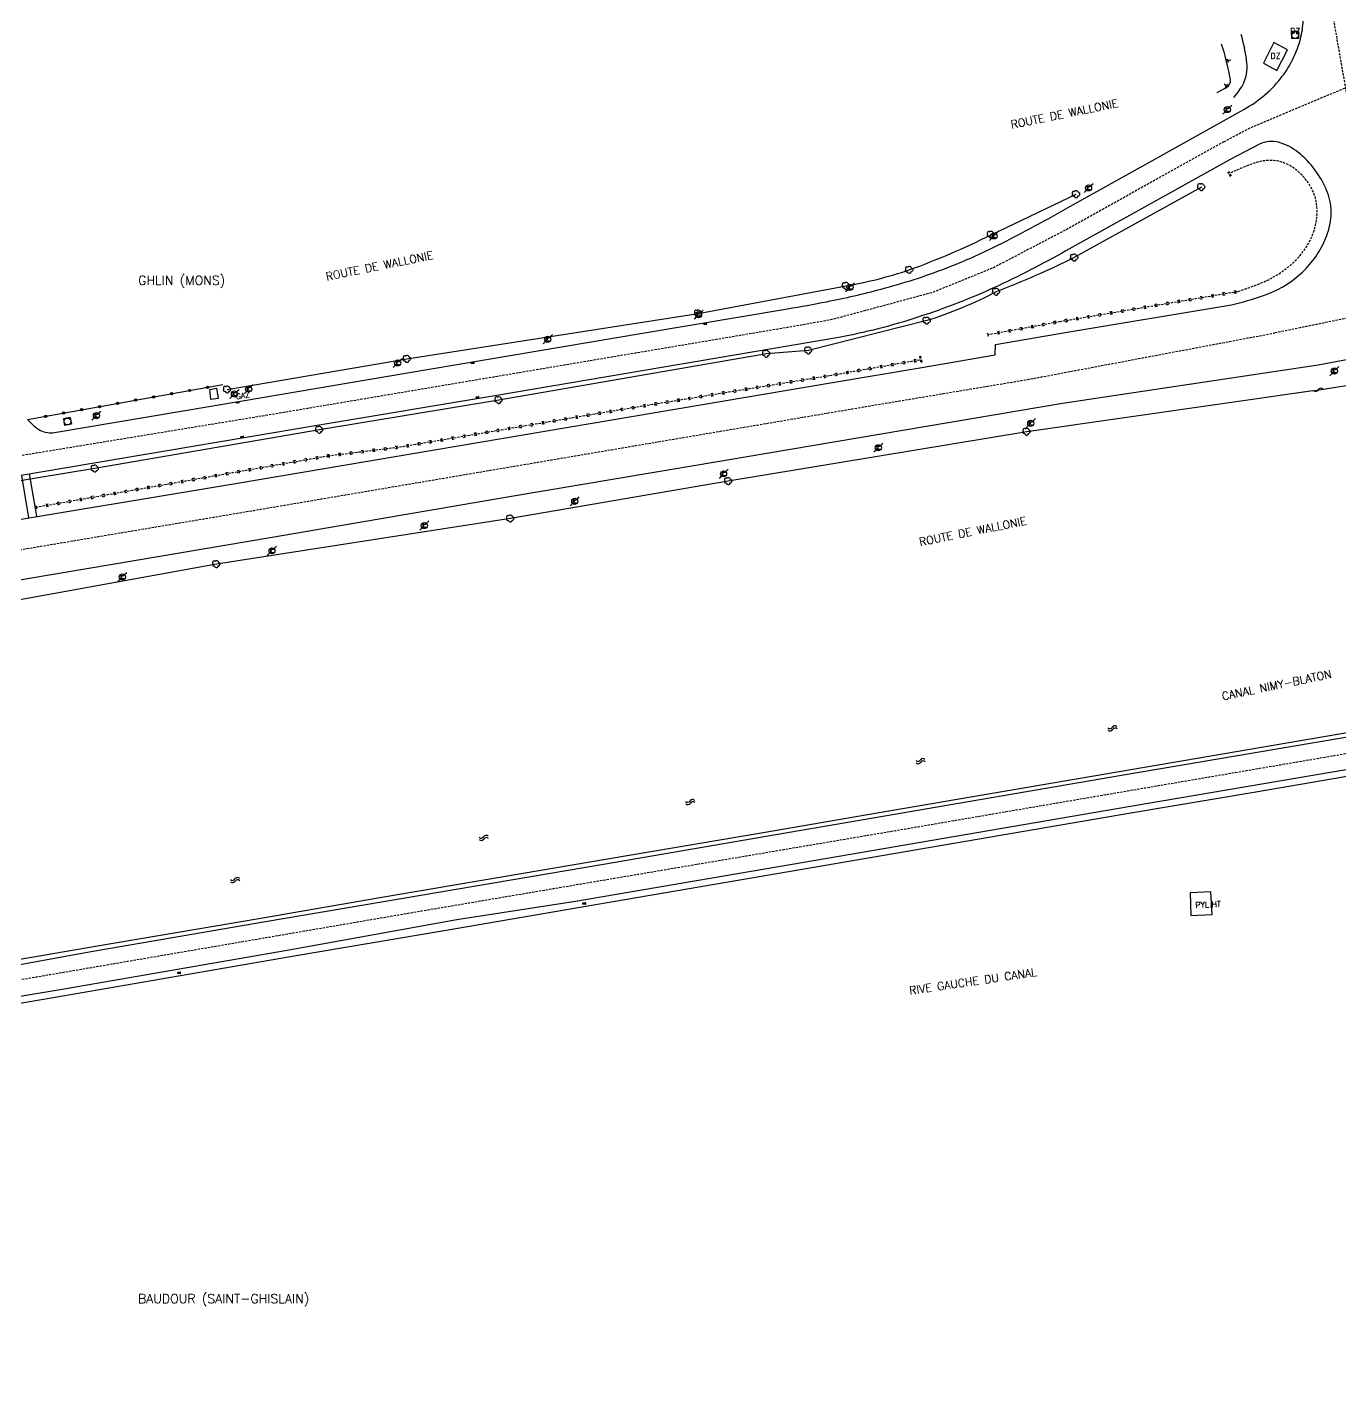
# Model space of a CAD drawing. Header units: millimetres. Extents: x 114000 to 115000, y 129000 to 130000.
# Drawn here: x 114491.3 to 114778.4, y 129494.6 to 129791.7 of the extents above; entities that cross this region are included whole.
import ezdxf
from ezdxf.enums import TextEntityAlignment as Align

# ---------------------------------------------------------------- set-up
doc = ezdxf.new("R2010")
doc.units = ezdxf.units.MM
doc.linetypes.add('DASHED', pattern=[0.75, 0.5, -0.25])
doc.layers.get('0').update_dxf_attribs({"linetype": 'CONTINUOUS'})
for name, color, linetype in [('W0001', 6, 'DASHED'), ('W0008', 7, 'CONTINUOUS'), ('W0112', 1, 'DASHED'), ('W0211', 2, 'CONTINUOUS'), ('W0220', 5, 'DASHED'), ('W0300', 7, 'CONTINUOUS'), ('W0302', 3, 'CONTINUOUS'), ('W0310', 3, 'CONTINUOUS'), ('W0322', 7, 'CONTINUOUS'), ('W0400', 7, 'CONTINUOUS'), ('W0420', 7, 'CONTINUOUS'), ('W0471', 7, 'CONTINUOUS'), ('W0473', 7, 'CONTINUOUS'), ('W0500', 5, 'DASHED'), ('W0511', 5, 'CONTINUOUS'), ('W0980', 7, 'CONTINUOUS'), ('W0984', 7, 'CONTINUOUS'), ('W0989', 7, 'CONTINUOUS')]:
    doc.layers.add(name, color=color, linetype=linetype)
doc.styles.get("Standard").update_dxf_attribs({"font": 'romans.shx', "width": 0.85})

# ---------------------------------------------------------------- blocks, each defined once
blk = doc.blocks.new('t211o')
at = {"color": 0, "linetype": 'Continuous'}
for p, q in [((-0.29, 0.5), (-0.29, 0)), ((0, 1), (0, 0)), ((0.29, 0.5), (0.29, 0))]:
    blk.add_line(p, q, dxfattribs=at)
blk = doc.blocks.new('t310o')
at = {"color": 0, "linetype": 'Continuous'}
for centre, start, end in [((-0.5, 0.38), 216.8699, 323.1304), ((0.5, -0.37), 36.8699, 143.1303)]:
    blk.add_arc(centre, 0.625, start, end, dxfattribs=at)
blk = doc.blocks.new('T471')
for p, q in [((-0.333334, 0.333334), (-0.333334, -0.333334)), ((-0.333334, 0.333334), (0.333334, 0.333334)), ((-0.333334, 0), (0, 0)), ((0.500001, 0.500001), (1.000002, 1.000002)), ((-0.500001, -0.500001), (-1.000002, -1.000002)), ((-0.333334, -0.333334), (0.333334, -0.333334))]:
    blk.add_line(p, q)
blk.add_ellipse((0, 0), major_axis=(0.471405, 0.471405), ratio=1, start_param=5.4977871438, end_param=11.780972451)
blk = doc.blocks.new('T420')
for p, q in [((0.75, 0.75), (-0.75, 0.75)), ((-0.75, 0.75), (-0.75, -0.75)), ((0.75, 0.75), (0.75, -0.75)), ((0.75, -0.75), (-0.75, -0.75))]:
    blk.add_line(p, q)
blk.add_ellipse((0, 0), major_axis=(-0.53, 0.53), ratio=1, start_param=3.926991, end_param=10.210176)
blk = doc.blocks.new('T300')
for p, q in [((-0.8, 0.51), (-0.86, 0.34)), ((-0.86, 0.34), (-0.86, 0.17)), ((-0.86, 0.17), (-0.74, 0.06)), ((-0.69, 0.63), (-0.8, 0.51)), ((-0.8, -0.06), (-0.74, 0.06)), ((-0.74, 0.06), (-0.69, 0.11)), ((-0.57, 0.69), (-0.69, 0.63)), ((-0.46, 0.69), (-0.57, 0.69)), ((-0.29, 0.63), (-0.46, 0.69)), ((-0.29, 0.63), (-0.17, 0.74)), ((-0.23, 0.57), (-0.29, 0.63)), ((-0.17, 0.74), (-0.06, 0.8)), ((-0.06, 0.8), (0.06, 0.8)), ((0.06, 0.8), (0.23, 0.74)), ((0.23, 0.74), (0.34, 0.63)), ((0.34, 0.63), (0.4, 0.51)), ((0.46, 0.46), (0.34, 0.46)), ((0.4, 0.51), (0.4, 0.46)), ((0.57, 0.4), (0.46, 0.46)), ((0.57, 0.4), (0.69, 0.29)), ((0.69, 0.29), (0.74, 0.17)), ((0.74, 0.06), (0.69, -0.17)), ((0.74, 0.17), (0.74, 0.06)), ((-0.8, -0.17), (-0.8, -0.06)), ((-0.8, -0.23), (-0.8, -0.17)), ((-0.74, -0.34), (-0.8, -0.23)), ((-0.69, -0.4), (-0.74, -0.34)), ((-0.51, -0.46), (-0.69, -0.4)), ((-0.4, -0.46), (-0.51, -0.46)), ((-0.4, -0.46), (-0.34, -0.46)), ((-0.34, -0.46), (-0.34, -0.4)), ((-0.34, -0.51), (-0.34, -0.46)), ((-0.29, -0.63), (-0.34, -0.51)), ((-0.17, -0.74), (-0.29, -0.63)), ((-0.06, -0.8), (-0.17, -0.74)), ((0.06, -0.8), (-0.06, -0.8)), ((0.17, -0.74), (0.06, -0.8)), ((0.23, -0.69), (0.17, -0.74)), ((0.29, -0.46), (0.23, -0.46)), ((0.29, -0.63), (0.23, -0.69)), ((0.46, -0.4), (0.29, -0.46)), ((0.34, -0.51), (0.29, -0.63)), ((0.34, -0.51), (0.34, -0.46)), ((0.57, -0.34), (0.46, -0.4)), ((0.63, -0.29), (0.57, -0.34)), ((0.69, -0.17), (0.63, -0.29))]:
    blk.add_line(p, q)
blk = doc.blocks.new('T400')
for p, q in [((-0.15, 0.3), (0.15, 0.3)), ((-0.15, -0.25), (-0.15, 0.3)), ((-0.15, 0.15), (0.15, 0.15)), ((-0.15, 0), (0.15, 0)), ((0.15, 0.3), (0.15, -0.25)), ((-0.15, -0.15), (0.15, -0.15)), ((-0.15, -0.25), (-0.15, -0.3)), ((-0.15, -0.3), (0.15, -0.3)), ((0.15, -0.3), (0.15, -0.25))]:
    blk.add_line(p, q)
blk = doc.blocks.new('t322o')
at = {"color": 0, "linetype": 'Continuous'}
for radius in [0.25, 0.15]:
    blk.add_circle((0, 0), radius, dxfattribs=at)
blk = doc.blocks.new('t500o')
at = {"color": 0, "linetype": 'Continuous'}
for centre, start, end in [((-0.5, 0.625), 216.8699, 323.1301), ((0.5, -0.125), 36.8699, 143.1301), ((0.5, -0.625), 36.8699, 143.1301), ((-0.5, 0.125), 216.8699, 323.1301)]:
    blk.add_arc(centre, 0.625, start, end, dxfattribs=at)

msp = doc.modelspace()

# ---------------------------------------------------------------- linework, layer by layer
at = {"layer": 'W0001', "flags": 128}
for points in [[(114743.52, 130000), (114762.89, 129887.42), (114772.88, 129818.62), (114775.18, 129803.8), (114779.62, 129778.46), (114782.46, 129762.21), (114788.16, 129729.73), (114788.16, 129729.73)], [(114753.03, 129766.65), (114758.81, 129769.74), (114779.62, 129778.46), (114798.73, 129786.47), (114806.14, 129787.74), (114806.14, 129787.74)], [(114753.03, 129766.65), (114718.65, 129747.49), (114702.64, 129739.12), (114689.36, 129733.72), (114667.29, 129727.76), (114658.04, 129726.12), (114546.76, 129707.35), (114470.56, 129694.84), (114429.23, 129687.51), (114384.23, 129679.97), (114334.81, 129671.84), (114272.19, 129661.05), (114199.11, 129648.72), (114188.92, 129647.1), (114177.71, 129645.14), (114032.58, 129621.48), (114025.43, 129620.18), (114006.68, 129616.93), (114000, 129615.75)], [(114822.51, 129737.78), (114809.65, 129734.1), (114788.16, 129729.73), (114764.09, 129724.84), (114764.09, 129724.84)], [(114000, 129595.11), (114018.39, 129597.79), (114093.42, 129610.53), (114175.99, 129624.52), (114229.6, 129633.54), (114333.31, 129650.99), (114424.15, 129666.41), (114540.83, 129686.05), (114677.5, 129709.23), (114710.38, 129714.72), (114764.09, 129724.84)], [(114000, 129499.57), (114578.12, 129598.56), (114681.2, 129616.03), (114710.47, 129621.04), (114765.41, 129630.43), (114793.47, 129635.21), (114837.84, 129641.99), (114874.99, 129650.7), (114958.34, 129673.69)]]:
    msp.add_lwpolyline(points, dxfattribs=at)
at = {"layer": 'W0008'}
for p, q in [((114491.64, 129684.4), (114490.08, 129693.66)), ((114491.7, 129694.01), (114493.33, 129684.76))]:
    msp.add_line(p, q, dxfattribs=at)
at = {"layer": 'W0008', "flags": 128}
for points in [[(114751.67, 129770.54), (114756.78, 129773.35, 0.0454), (114761.47, 129776.49, 0.0556), (114765.48, 129780.55, 0.0432), (114767.81, 129784.12, 0.0463), (114769.48, 129788.07, 0.0539), (114770.33, 129792.19, 0.0654), (114770.18, 129796.31), (114765.1, 129825.8), (114765.59, 129825.96), (114760.43, 129876.41), (114758.72, 129886.94), (114747.37, 129953.68), (114743.1, 129978.43), (114739.43, 130000)], [(114491.36, 129705.94, 0.0959), (114494.2, 129703.52, 0.151), (114497.23, 129703.08), (114538.36, 129710.04), (114574, 129716.03), (114625.88, 129724.77), (114657.6, 129730.13, 0.0073), (114666.19, 129731.69, 0.0162), (114678.08, 129734.45, 0.0272), (114692.41, 129739.07, 0.0203), (114702.44, 129743.46, 0.0143), (114718.82, 129752.18), (114736.77, 129762.19), (114751.67, 129770.54)], [(114754.74, 129730.98, 0.0237), (114761.67, 129733.01, 0.0716), (114768.06, 129736.32, 0.0518), (114771.42, 129739.38, 0.0516), (114774.12, 129743.1, 0.0596), (114775.91, 129747.23, 0.0759), (114776.5, 129751.48, 0.0935), (114775.52, 129756.09, 0.0638), (114772.95, 129760.54, 0.0652), (114769.25, 129764.36, 0.1045), (114765.02, 129766.55, 0.1863), (114760.85, 129766.13), (114754.4, 129762.76), (114754.4, 129762.76)], [(114754.4, 129762.76), (114740.89, 129755.25), (114718.49, 129742.79, -0.02), (114702.85, 129734.78, -0.0282), (114686.31, 129728.36, -0.036), (114668.38, 129723.82), (114658.48, 129722.11), (114593.55, 129711.1), (114555.16, 129704.66), (114489.48, 129693.57), (114440.34, 129685.3), (114429.96, 129683.57), (114389.76, 129676.75), (114329.11, 129666.62), (114274.78, 129657.37), (114218.3, 129647.93), (114173.34, 129640.27), (114096.23, 129627.31), (114030.08, 129616.32), (114000, 129611.27, -0.0063)]]:
    msp.add_lwpolyline(points, format="xyb", dxfattribs=at)
for points in [[(114761.68, 129783.82), (114764.59, 129782.27), (114766.95, 129786.74), (114763.98, 129788.37), (114761.68, 129783.82), (114761.68, 129783.82)], [(114000, 129603.05), (114007.69, 129604.22), (114013.88, 129603.51), (114059.18, 129611.28), (114097.07, 129617.7), (114137.39, 129624.41), (114179.2, 129631.64), (114192.42, 129633.89), (114240.84, 129642.06), (114276.69, 129648.07), (114305.09, 129652.89), (114345.24, 129659.6), (114377.85, 129665.17), (114437.21, 129675.22), (114481.58, 129682.77), (114537.26, 129692.01), (114556.22, 129695.21), (114667.44, 129713.99), (114686.95, 129717.26), (114703.01, 129720.05), (114703.11, 129722.31), (114718.75, 129725.04), (114754.74, 129730.98)], [(114773.7, 129717.8), (114717.75, 129709.39), (114643.16, 129696.8), (114596.77, 129688.98), (114544.39, 129680.08), (114504.73, 129673.36), (114411.09, 129657.6), (114321.37, 129642.37), (114275.65, 129634.65), (114218.35, 129625.02), (114172.77, 129617.41), (114119.73, 129608.39), (114089.78, 129603.35), (114054, 129597.27), (114022.89, 129592.08), (114000, 129588.25)], [(114856.89, 129664.24), (114848.16, 129653.26), (114846.8, 129648.31), (114843.02, 129647.21), (114808.08, 129641.24), (114780.92, 129636.62), (114730.63, 129628.05), (114676.32, 129618.75), (114652.51, 129614.66), (114617.31, 129608.62), (114569.23, 129600.41), (114542.92, 129595.96), (114504.83, 129589.42), (114449.34, 129579.32), (114404.39, 129572.13), (114355.21, 129563.88), (114326.89, 129559.06)], [(114842.87, 129640.05), (114804.93, 129633.61), (114779.82, 129629.34), (114732.15, 129621.19), (114658.57, 129608.61), (114611.22, 129600.49), (114585.28, 129596.48), (114548.1, 129589.76), (114498.91, 129581.28), (114454.66, 129573.88), (114410.86, 129566.27), (114356.81, 129557.03), (114331.64, 129552.8), (114302.02, 129547.73), (114265.27, 129541.38), (114216.93, 129533.16), (114185.21, 129527.72), (114155.78, 129522.57), (114122.79, 129517.03), (114074.2, 129508.78), (114021.29, 129499.77), (114000, 129496.08)], [(114843.12, 129638.56), (114812.87, 129633.49), (114786.34, 129628.94), (114760.04, 129624.42), (114732.7, 129619.81), (114657.83, 129606.98), (114613.88, 129599.47), (114582.51, 129594.12), (114550.1, 129588.6), (114496.95, 129579.48), (114456.77, 129572.62), (114410.07, 129564.69), (114357.08, 129555.58), (114333.08, 129551.49), (114303.16, 129546.42), (114264.86, 129539.85), (114216.24, 129531.54), (114186.28, 129526.38), (114155.78, 129521.17), (114121.43, 129515.3), (114074.5, 129507.36), (114020.39, 129498.09), (114000, 129494.59)]]:
    msp.add_lwpolyline(points, dxfattribs=at)
msp.add_lwpolyline([(114533.02, 129710.51), (114531.46, 129710.3), (114531.19, 129712.49), (114532.68, 129712.74)], close=True, dxfattribs=at)
at = {"layer": 'W0112'}
for p, q in [((114754.48, 129759.03), (114753.92, 129760.05)), ((114754.7, 129759.15), (114754.14, 129760.17)), ((114686.42, 129719.73), (114686.66, 129719.79)), ((114686.42, 129719.73), (114686.73, 129718.39)), ((114686.66, 129719.79), (114686.97, 129718.44)), ((114686.97, 129718.44), (114686.73, 129718.39))]:
    msp.add_line(p, q, dxfattribs=at)
at = {"layer": 'W0211', "flags": 128}
for points in [[(114752.44, 129788.11, -0.0378), (114754.26, 129780.88, -0.2979), (114753.89, 129778.69), (114751.51, 129777.38), (114751.51, 129777.38)], [(114755.21, 129776.32, 0.0614), (114757.41, 129779.57, 0.1351), (114758.01, 129784.6, 0.0362), (114756.82, 129790.13), (114756.82, 129790.13)]]:
    msp.add_lwpolyline(points, format="xyb", dxfattribs=at)
at = {"layer": 'W0220'}
for p, q in [((114717.07, 129727.35), (114756.14, 129733.95)), ((114740.42, 129731.55), (114740.67, 129731.59)), ((114740.67, 129731.59), (114740.91, 129731.63)), ((114742.89, 129731.96), (114743.13, 129732)), ((114743.13, 129732), (114743.38, 129732.05)), ((114743.22, 129731.51), (114743.46, 129731.55)), ((114745.35, 129732.38), (114745.6, 129732.42)), ((114745.43, 129731.89), (114745.68, 129731.93)), ((114745.6, 129732.42), (114745.84, 129732.46)), ((114745.68, 129731.93), (114745.93, 129731.97)), ((114747.82, 129732.8), (114748.06, 129732.84)), ((114747.9, 129732.3), (114748.15, 129732.34)), ((114748.06, 129732.84), (114748.31, 129732.88)), ((114748.15, 129732.34), (114748.39, 129732.39)), ((114750.28, 129733.21), (114750.53, 129733.25)), ((114750.36, 129732.72), (114750.61, 129732.76)), ((114750.53, 129733.25), (114750.77, 129733.29)), ((114750.61, 129732.76), (114750.86, 129732.8)), ((114752.75, 129733.63), (114752.99, 129733.67)), ((114752.83, 129733.13), (114753.08, 129733.18)), ((114752.99, 129733.67), (114753.24, 129733.71)), ((114753.08, 129733.18), (114753.32, 129733.22)), ((114755.21, 129734.04), (114755.46, 129734.09)), ((114755.29, 129733.55), (114755.54, 129733.59)), ((114755.46, 129734.09), (114755.7, 129734.13)), ((114755.54, 129733.59), (114755.79, 129733.63)), ((114723.16, 129728.63), (114723.41, 129728.67)), ((114723.41, 129728.67), (114723.66, 129728.71)), ((114725.63, 129729.05), (114725.88, 129729.09)), ((114725.71, 129728.55), (114725.96, 129728.6)), ((114725.88, 129729.09), (114726.12, 129729.13)), ((114725.96, 129728.6), (114726.21, 129728.64)), ((114728.09, 129729.46), (114728.34, 129729.51)), ((114728.18, 129728.97), (114728.42, 129729.01)), ((114728.34, 129729.51), (114728.59, 129729.55)), ((114728.42, 129729.01), (114728.67, 129729.05)), ((114730.56, 129729.88), (114730.81, 129729.92)), ((114730.64, 129729.39), (114730.89, 129729.43)), ((114730.81, 129729.92), (114731.05, 129729.96)), ((114730.89, 129729.43), (114731.14, 129729.47)), ((114733.03, 129730.3), (114733.27, 129730.34)), ((114733.11, 129729.8), (114733.35, 129729.85)), ((114733.27, 129730.34), (114733.52, 129730.38)), ((114733.35, 129729.85), (114733.6, 129729.89)), ((114735.49, 129730.71), (114735.74, 129730.76)), ((114735.57, 129730.22), (114735.82, 129730.26)), ((114735.74, 129730.76), (114735.98, 129730.8)), ((114735.82, 129730.26), (114736.07, 129730.3)), ((114737.96, 129731.13), (114738.2, 129731.17)), ((114738.04, 129730.64), (114738.29, 129730.68)), ((114738.2, 129731.17), (114738.45, 129731.21)), ((114738.29, 129730.68), (114738.53, 129730.72)), ((114740.5, 129731.05), (114740.75, 129731.09)), ((114740.75, 129731.09), (114741, 129731.14)), ((114742.97, 129731.47), (114743.22, 129731.51)), ((114701.3, 129724.48), (114717.07, 129727.35)), ((114705.93, 129725.57), (114706.18, 129725.62)), ((114706.18, 129725.62), (114706.42, 129725.66)), ((114708.39, 129726.02), (114708.64, 129726.07)), ((114708.64, 129726.07), (114708.88, 129726.11)), ((114708.73, 129725.58), (114708.97, 129725.62)), ((114710.85, 129726.47), (114711.1, 129726.51)), ((114710.94, 129725.98), (114711.19, 129726.02)), ((114711.1, 129726.51), (114711.34, 129726.56)), ((114711.19, 129726.02), (114711.43, 129726.07)), ((114713.31, 129726.92), (114713.56, 129726.96)), ((114713.4, 129726.43), (114713.65, 129726.47)), ((114713.56, 129726.96), (114713.8, 129727.01)), ((114713.65, 129726.47), (114713.89, 129726.52)), ((114715.77, 129727.37), (114716.02, 129727.41)), ((114715.86, 129726.87), (114716.1, 129726.92)), ((114716.02, 129727.41), (114716.26, 129727.46)), ((114716.1, 129726.92), (114716.35, 129726.96)), ((114718.23, 129727.8), (114718.48, 129727.84)), ((114718.32, 129727.31), (114718.56, 129727.35)), ((114718.48, 129727.84), (114718.73, 129727.88)), ((114718.56, 129727.35), (114718.81, 129727.39)), ((114720.7, 129728.22), (114720.95, 129728.26)), ((114720.78, 129727.72), (114721.03, 129727.76)), ((114720.95, 129728.26), (114721.19, 129728.3)), ((114721.03, 129727.76), (114721.28, 129727.81)), ((114723.25, 129728.14), (114723.49, 129728.18)), ((114723.49, 129728.18), (114723.74, 129728.22)), ((114701.26, 129724.72), (114701.5, 129724.77)), ((114701.35, 129724.23), (114701.59, 129724.28)), ((114703.47, 129725.13), (114703.72, 129725.17)), ((114703.56, 129724.63), (114703.81, 129724.68)), ((114703.72, 129725.17), (114703.96, 129725.22)), ((114703.81, 129724.68), (114704.05, 129724.72)), ((114706.02, 129725.08), (114706.27, 129725.13)), ((114706.27, 129725.13), (114706.51, 129725.17)), ((114708.48, 129725.53), (114708.73, 129725.58)), ((114666.75, 129715.54), (114686.46, 129718.99)), ((114672.89, 129716.87), (114673.13, 129716.91)), ((114673.13, 129716.91), (114673.38, 129716.96)), ((114675.35, 129717.3), (114675.6, 129717.34)), ((114675.44, 129716.81), (114675.68, 129716.85)), ((114675.6, 129717.34), (114675.84, 129717.39)), ((114675.68, 129716.85), (114675.93, 129716.89)), ((114677.81, 129717.73), (114678.06, 129717.77)), ((114677.9, 129717.24), (114678.14, 129717.28)), ((114678.06, 129717.77), (114678.3, 129717.82)), ((114678.14, 129717.28), (114678.39, 129717.32)), ((114680.27, 129718.16), (114680.52, 129718.2)), ((114680.36, 129717.67), (114680.61, 129717.71)), ((114680.52, 129718.2), (114680.77, 129718.25)), ((114680.61, 129717.71), (114680.85, 129717.75)), ((114682.74, 129718.59), (114682.98, 129718.63)), ((114682.82, 129718.1), (114683.07, 129718.14)), ((114682.98, 129718.63), (114683.23, 129718.68)), ((114683.07, 129718.14), (114683.32, 129718.18)), ((114685.2, 129719.02), (114685.45, 129719.06)), ((114685.29, 129718.53), (114685.53, 129718.57)), ((114685.45, 129719.06), (114685.69, 129719.11)), ((114685.53, 129718.57), (114685.78, 129718.61)), ((114620.94, 129708.09), (114666.75, 129715.54)), ((114655.63, 129713.99), (114655.88, 129714.03)), ((114655.88, 129714.03), (114656.12, 129714.07)), ((114658.1, 129714.39), (114658.34, 129714.43)), ((114658.18, 129713.9), (114658.42, 129713.94)), ((114658.34, 129714.43), (114658.59, 129714.47)), ((114658.42, 129713.94), (114658.67, 129713.98)), ((114660.56, 129714.79), (114660.81, 129714.83)), ((114660.64, 129714.3), (114660.89, 129714.34)), ((114660.81, 129714.83), (114661.06, 129714.87)), ((114660.89, 129714.34), (114661.14, 129714.38)), ((114663.03, 129715.19), (114663.28, 129715.23)), ((114663.11, 129714.7), (114663.36, 129714.74)), ((114663.28, 129715.23), (114663.53, 129715.27)), ((114663.36, 129714.74), (114663.61, 129714.78)), ((114665.5, 129715.59), (114665.75, 129715.63)), ((114665.58, 129715.1), (114665.83, 129715.14)), ((114665.75, 129715.63), (114665.99, 129715.67)), ((114665.83, 129715.14), (114666.07, 129715.18)), ((114667.96, 129716.01), (114668.21, 129716.05)), ((114668.05, 129715.52), (114668.29, 129715.56)), ((114668.21, 129716.05), (114668.45, 129716.1)), ((114668.29, 129715.56), (114668.54, 129715.6)), ((114670.42, 129716.44), (114670.67, 129716.48)), ((114670.51, 129715.95), (114670.76, 129715.99)), ((114670.67, 129716.48), (114670.92, 129716.53)), ((114670.76, 129715.99), (114671, 129716.03)), ((114672.97, 129716.38), (114673.22, 129716.42)), ((114673.22, 129716.42), (114673.47, 129716.46)), ((114635.89, 129710.77), (114636.14, 129710.81)), ((114636.14, 129710.81), (114636.38, 129710.85)), ((114638.36, 129711.17), (114638.6, 129711.21)), ((114638.6, 129711.21), (114638.85, 129711.25)), ((114638.68, 129710.72), (114638.93, 129710.76)), ((114640.82, 129711.58), (114641.07, 129711.62)), ((114640.9, 129711.08), (114641.15, 129711.12)), ((114641.07, 129711.62), (114641.32, 129711.66)), ((114641.15, 129711.12), (114641.4, 129711.16)), ((114643.29, 129711.98), (114643.54, 129712.02)), ((114643.37, 129711.48), (114643.62, 129711.52)), ((114643.54, 129712.02), (114643.79, 129712.06)), ((114643.62, 129711.52), (114643.87, 129711.56)), ((114645.76, 129712.38), (114646.01, 129712.42)), ((114645.84, 129711.89), (114646.09, 129711.93)), ((114646.01, 129712.42), (114646.25, 129712.46)), ((114646.09, 129711.93), (114646.33, 129711.97)), ((114648.23, 129712.78), (114648.47, 129712.82)), ((114648.31, 129712.29), (114648.55, 129712.33)), ((114648.47, 129712.82), (114648.72, 129712.86)), ((114648.55, 129712.33), (114648.8, 129712.37)), ((114650.69, 129713.18), (114650.94, 129713.22)), ((114650.77, 129712.69), (114651.02, 129712.73)), ((114650.94, 129713.22), (114651.19, 129713.26)), ((114651.02, 129712.73), (114651.27, 129712.77)), ((114653.16, 129713.58), (114653.41, 129713.63)), ((114653.24, 129713.09), (114653.49, 129713.13)), ((114653.41, 129713.63), (114653.66, 129713.67)), ((114653.49, 129713.13), (114653.74, 129713.17)), ((114655.71, 129713.49), (114655.96, 129713.53)), ((114655.96, 129713.53), (114656.2, 129713.57)), ((114572.79, 129699.93), (114620.94, 129708.09)), ((114618.62, 129707.94), (114618.86, 129707.99)), ((114618.86, 129707.99), (114619.11, 129708.03)), ((114621.08, 129708.36), (114621.33, 129708.4)), ((114621.16, 129707.87), (114621.41, 129707.91)), ((114621.33, 129708.4), (114621.58, 129708.44)), ((114621.41, 129707.91), (114621.66, 129707.95)), ((114623.55, 129708.76), (114623.8, 129708.8)), ((114623.63, 129708.27), (114623.88, 129708.31)), ((114623.8, 129708.8), (114624.05, 129708.84)), ((114623.88, 129708.31), (114624.13, 129708.35)), ((114626.02, 129709.16), (114626.27, 129709.21)), ((114626.1, 129708.67), (114626.35, 129708.71)), ((114626.27, 129709.21), (114626.51, 129709.25)), ((114626.35, 129708.71), (114626.59, 129708.75)), ((114628.49, 129709.57), (114628.73, 129709.61)), ((114628.57, 129709.07), (114628.81, 129709.11)), ((114628.73, 129709.61), (114628.98, 129709.65)), ((114628.81, 129709.11), (114629.06, 129709.15)), ((114630.95, 129709.97), (114631.2, 129710.01)), ((114631.03, 129709.48), (114631.28, 129709.52)), ((114631.2, 129710.01), (114631.45, 129710.05)), ((114631.28, 129709.52), (114631.53, 129709.56)), ((114633.42, 129710.37), (114633.67, 129710.41)), ((114633.5, 129709.88), (114633.75, 129709.92)), ((114633.67, 129710.41), (114633.92, 129710.45)), ((114633.75, 129709.92), (114634, 129709.96)), ((114635.97, 129710.28), (114636.22, 129710.32)), ((114636.22, 129710.32), (114636.46, 129710.36)), ((114638.44, 129710.68), (114638.68, 129710.72)), ((114601.36, 129705.02), (114601.61, 129705.06)), ((114601.61, 129705.06), (114601.86, 129705.11)), ((114603.83, 129705.44), (114604.07, 129705.48)), ((114603.91, 129704.95), (114604.16, 129704.99)), ((114604.07, 129705.48), (114604.32, 129705.52)), ((114604.16, 129704.99), (114604.4, 129705.03)), ((114606.29, 129705.86), (114606.54, 129705.9)), ((114606.38, 129705.36), (114606.62, 129705.41)), ((114606.54, 129705.9), (114606.79, 129705.94)), ((114606.62, 129705.41), (114606.87, 129705.45)), ((114608.76, 129706.27), (114609, 129706.32)), ((114608.84, 129705.78), (114609.09, 129705.82)), ((114609, 129706.32), (114609.25, 129706.36)), ((114609.09, 129705.82), (114609.33, 129705.87)), ((114611.22, 129706.69), (114611.47, 129706.73)), ((114611.31, 129706.2), (114611.55, 129706.24)), ((114611.47, 129706.73), (114611.72, 129706.78)), ((114611.55, 129706.24), (114611.8, 129706.28)), ((114613.69, 129707.11), (114613.93, 129707.15)), ((114613.77, 129706.62), (114614.02, 129706.66)), ((114613.93, 129707.15), (114614.18, 129707.19)), ((114614.02, 129706.66), (114614.26, 129706.7)), ((114616.15, 129707.53), (114616.4, 129707.57)), ((114616.24, 129707.03), (114616.48, 129707.08)), ((114616.4, 129707.57), (114616.65, 129707.61)), ((114616.48, 129707.08), (114616.73, 129707.12)), ((114618.7, 129707.45), (114618.95, 129707.49)), ((114618.95, 129707.49), (114619.19, 129707.54)), ((114584.11, 129702.1), (114584.36, 129702.14)), ((114584.36, 129702.14), (114584.6, 129702.18)), ((114586.57, 129702.52), (114586.82, 129702.56)), ((114586.66, 129702.02), (114586.9, 129702.07)), ((114586.82, 129702.56), (114587.07, 129702.6)), ((114586.9, 129702.07), (114587.15, 129702.11)), ((114589.04, 129702.93), (114589.29, 129702.98)), ((114589.12, 129702.44), (114589.37, 129702.48)), ((114589.29, 129702.98), (114589.53, 129703.02)), ((114589.37, 129702.48), (114589.62, 129702.53)), ((114591.5, 129703.35), (114591.75, 129703.39)), ((114591.59, 129702.86), (114591.83, 129702.9)), ((114591.75, 129703.39), (114592, 129703.44)), ((114591.83, 129702.9), (114592.08, 129702.94)), ((114593.97, 129703.77), (114594.21, 129703.81)), ((114594.05, 129703.28), (114594.3, 129703.32)), ((114594.21, 129703.81), (114594.46, 129703.85)), ((114594.3, 129703.32), (114594.54, 129703.36)), ((114596.43, 129704.19), (114596.68, 129704.23)), ((114596.52, 129703.69), (114596.76, 129703.74)), ((114596.68, 129704.23), (114596.93, 129704.27)), ((114596.76, 129703.74), (114597.01, 129703.78)), ((114598.9, 129704.6), (114599.14, 129704.65)), ((114598.98, 129704.11), (114599.23, 129704.15)), ((114599.14, 129704.65), (114599.39, 129704.69)), ((114599.23, 129704.15), (114599.47, 129704.2)), ((114601.45, 129704.53), (114601.69, 129704.57)), ((114601.69, 129704.57), (114601.94, 129704.61)), ((114557.06, 129697.99), (114572.79, 129699.93)), ((114561.86, 129698.84), (114562.11, 129698.87)), ((114562.11, 129698.87), (114562.36, 129698.9)), ((114564.35, 129699.14), (114564.59, 129699.17)), ((114564.59, 129699.17), (114564.84, 129699.2)), ((114566.83, 129699.45), (114567.07, 129699.48)), ((114566.89, 129698.95), (114567.14, 129698.98)), ((114567.07, 129699.48), (114567.32, 129699.51)), ((114567.14, 129698.98), (114567.38, 129699.01)), ((114569.31, 129699.75), (114569.56, 129699.78)), ((114569.37, 129699.26), (114569.62, 129699.29)), ((114569.56, 129699.78), (114569.8, 129699.81)), ((114569.62, 129699.29), (114569.87, 129699.32)), ((114571.79, 129700.06), (114572.04, 129700.09)), ((114571.85, 129699.56), (114572.1, 129699.59)), ((114572.04, 129700.09), (114572.29, 129700.12)), ((114572.1, 129699.59), (114572.35, 129699.62)), ((114574.25, 129700.43), (114574.5, 129700.47)), ((114574.33, 129699.94), (114574.58, 129699.98)), ((114574.5, 129700.47), (114574.74, 129700.51)), ((114574.58, 129699.98), (114574.83, 129700.02)), ((114576.71, 129700.85), (114576.96, 129700.89)), ((114576.8, 129700.35), (114577.04, 129700.4)), ((114576.96, 129700.89), (114577.21, 129700.93)), ((114577.04, 129700.4), (114577.29, 129700.44)), ((114579.18, 129701.26), (114579.43, 129701.31)), ((114579.26, 129700.77), (114579.51, 129700.81)), ((114579.43, 129701.31), (114579.67, 129701.35)), ((114579.51, 129700.81), (114579.76, 129700.86)), ((114581.64, 129701.68), (114581.89, 129701.72)), ((114581.73, 129701.19), (114581.97, 129701.23)), ((114581.89, 129701.72), (114582.14, 129701.77)), ((114581.97, 129701.23), (114582.22, 129701.27)), ((114584.19, 129701.61), (114584.44, 129701.65)), ((114584.44, 129701.65), (114584.69, 129701.69)), ((114493.16, 129686.75), (114557.06, 129697.99)), ((114544.58, 129696.05), (114544.83, 129696.09)), ((114544.83, 129696.09), (114545.07, 129696.14)), ((114547.04, 129696.48), (114547.29, 129696.53)), ((114547.13, 129695.99), (114547.37, 129696.03)), ((114547.29, 129696.53), (114547.53, 129696.57)), ((114547.37, 129696.03), (114547.62, 129696.08)), ((114549.5, 129696.92), (114549.75, 129696.96)), ((114549.59, 129696.42), (114549.84, 129696.47)), ((114549.75, 129696.96), (114550, 129697)), ((114549.84, 129696.47), (114550.08, 129696.51)), ((114551.97, 129697.35), (114552.21, 129697.39)), ((114552.05, 129696.86), (114552.3, 129696.9)), ((114552.21, 129697.39), (114552.46, 129697.44)), ((114552.3, 129696.9), (114552.54, 129696.94)), ((114554.43, 129697.78), (114554.67, 129697.83)), ((114554.51, 129697.29), (114554.76, 129697.33)), ((114554.67, 129697.83), (114554.92, 129697.87)), ((114554.76, 129697.33), (114555.01, 129697.38)), ((114556.89, 129698.22), (114557.02, 129698.24)), ((114556.98, 129697.72), (114557.11, 129697.75)), ((114557.03, 129698.24), (114557.15, 129698.26)), ((114557.09, 129697.74), (114557.21, 129697.76)), ((114557.15, 129698.26), (114557.4, 129698.29)), ((114557.21, 129697.76), (114557.46, 129697.79)), ((114559.38, 129698.53), (114559.63, 129698.56)), ((114559.44, 129698.03), (114559.69, 129698.06)), ((114559.63, 129698.56), (114559.88, 129698.59)), ((114559.69, 129698.06), (114559.94, 129698.1)), ((114561.93, 129698.34), (114562.17, 129698.37)), ((114562.17, 129698.37), (114562.42, 129698.4)), ((114564.41, 129698.65), (114564.65, 129698.68)), ((114564.65, 129698.68), (114564.9, 129698.71)), ((114527.34, 129693.02), (114527.59, 129693.06)), ((114527.59, 129693.06), (114527.84, 129693.1)), ((114529.81, 129693.45), (114530.05, 129693.49)), ((114529.89, 129692.96), (114530.14, 129693)), ((114530.05, 129693.49), (114530.3, 129693.54)), ((114530.14, 129693), (114530.39, 129693.04)), ((114532.27, 129693.88), (114532.51, 129693.93)), ((114532.35, 129693.39), (114532.6, 129693.43)), ((114532.51, 129693.93), (114532.76, 129693.97)), ((114532.6, 129693.43), (114532.85, 129693.48)), ((114534.73, 129694.32), (114534.98, 129694.36)), ((114534.82, 129693.82), (114535.06, 129693.87)), ((114534.98, 129694.36), (114535.22, 129694.4)), ((114535.06, 129693.87), (114535.31, 129693.91)), ((114537.19, 129694.75), (114537.44, 129694.79)), ((114537.28, 129694.26), (114537.53, 129694.3)), ((114537.44, 129694.79), (114537.68, 129694.84)), ((114537.53, 129694.3), (114537.77, 129694.34)), ((114539.65, 129695.18), (114539.9, 129695.23)), ((114539.74, 129694.69), (114539.99, 129694.73)), ((114539.9, 129695.23), (114540.15, 129695.27)), ((114539.99, 129694.73), (114540.23, 129694.78)), ((114542.12, 129695.62), (114542.36, 129695.66)), ((114542.2, 129695.12), (114542.45, 129695.17)), ((114542.36, 129695.66), (114542.61, 129695.7)), ((114542.45, 129695.17), (114542.7, 129695.21)), ((114544.67, 129695.56), (114544.91, 129695.6)), ((114544.91, 129695.6), (114545.16, 129695.64)), ((114510.11, 129689.98), (114510.35, 129690.03)), ((114510.35, 129690.03), (114510.6, 129690.07)), ((114512.57, 129690.42), (114512.82, 129690.46)), ((114512.66, 129689.93), (114512.9, 129689.97)), ((114512.82, 129690.46), (114513.06, 129690.5)), ((114512.9, 129689.97), (114513.15, 129690.01)), ((114515.03, 129690.85), (114515.28, 129690.89)), ((114515.12, 129690.36), (114515.37, 129690.4)), ((114515.28, 129690.89), (114515.53, 129690.94)), ((114515.37, 129690.4), (114515.61, 129690.44)), ((114517.5, 129691.28), (114517.74, 129691.33)), ((114517.58, 129690.79), (114517.83, 129690.83)), ((114517.74, 129691.33), (114517.99, 129691.37)), ((114517.83, 129690.83), (114518.07, 129690.88)), ((114519.96, 129691.72), (114520.2, 129691.76)), ((114520.04, 129691.22), (114520.29, 129691.27)), ((114520.2, 129691.76), (114520.45, 129691.8)), ((114520.29, 129691.27), (114520.54, 129691.31)), ((114522.42, 129692.15), (114522.67, 129692.19)), ((114522.51, 129691.66), (114522.75, 129691.7)), ((114522.67, 129692.19), (114522.91, 129692.24)), ((114522.75, 129691.7), (114523, 129691.74)), ((114524.88, 129692.58), (114525.13, 129692.63)), ((114524.97, 129692.09), (114525.21, 129692.13)), ((114525.13, 129692.63), (114525.37, 129692.67)), ((114525.21, 129692.13), (114525.46, 129692.18)), ((114527.43, 129692.52), (114527.68, 129692.57)), ((114527.68, 129692.57), (114527.92, 129692.61)), ((114493.12, 129686.99), (114493.37, 129687.04)), ((114495.34, 129687.38), (114495.58, 129687.43)), ((114495.58, 129687.43), (114495.83, 129687.47)), ((114495.67, 129686.94), (114495.91, 129686.98)), ((114497.8, 129687.82), (114498.04, 129687.86)), ((114497.88, 129687.33), (114498.13, 129687.37)), ((114498.04, 129687.86), (114498.29, 129687.9)), ((114498.13, 129687.37), (114498.38, 129687.41)), ((114500.26, 129688.25), (114500.51, 129688.29)), ((114500.35, 129687.76), (114500.59, 129687.8)), ((114500.51, 129688.29), (114500.75, 129688.34)), ((114500.59, 129687.8), (114500.84, 129687.85)), ((114502.72, 129688.68), (114502.97, 129688.73)), ((114502.81, 129688.19), (114503.06, 129688.24)), ((114502.97, 129688.73), (114503.21, 129688.77)), ((114503.06, 129688.24), (114503.3, 129688.28)), ((114505.18, 129689.12), (114505.43, 129689.16)), ((114505.27, 129688.63), (114505.52, 129688.67)), ((114505.43, 129689.16), (114505.68, 129689.2)), ((114505.52, 129688.67), (114505.76, 129688.71)), ((114507.65, 129689.55), (114507.89, 129689.59)), ((114507.73, 129689.06), (114507.98, 129689.1)), ((114507.89, 129689.59), (114508.14, 129689.64)), ((114507.98, 129689.1), (114508.23, 129689.15)), ((114510.2, 129689.49), (114510.44, 129689.54)), ((114510.44, 129689.54), (114510.69, 129689.58)), ((114493.21, 129686.5), (114493.45, 129686.55)), ((114495.42, 129686.89), (114495.67, 129686.94))]:
    msp.add_line(p, q, dxfattribs=at)
at = {"layer": 'W0220', "flags": 128}
msp.add_lwpolyline([(114756.14, 129733.95, 0.035), (114762.62, 129736.42, 0.0699), (114767.97, 129740.01, 0.0929), (114771.9, 129745.1, 0.0899), (114773.37, 129750.09, 0.1148), (114772.77, 129755.23, 0.1165), (114769.64, 129759.85, 0.1332), (114764.96, 129762.41, 0.1289), (114759.74, 129761.99, 0.0353), (114754.42, 129759.76), (114754.42, 129759.76)], format="xyb", dxfattribs=at)
at = {"layer": 'W0302', "flags": 128}
for points in [[(114748.13, 129756.76), (114720.32, 129741.32, -0.0218), (114703.25, 129733.86, -0.0434), (114688.08, 129727.54), (114662.16, 129721.03), (114652.96, 129720.3), (114594.4, 129710.16), (114555.17, 129703.67), (114506.08, 129695.19), (114437.34, 129683.89), (114388.57, 129675.52), (114329.59, 129665.65), (114271.08, 129655.8), (114202.53, 129644.17), (114173.46, 129639.23), (114094.75, 129625.93), (114026.33, 129614.69), (114000, 129610.26)], [(114535.03, 129712.48), (114574.34, 129719.16), (114638.06, 129729.12), (114670.43, 129735.13, 0.0357), (114684.22, 129738.64, 0.0291), (114702.12, 129746.34), (114720.74, 129755.17)]]:
    msp.add_lwpolyline(points, format="xyb", dxfattribs=at)
msp.add_lwpolyline([(114772.48, 129712.22), (114709.91, 129703.26), (114644.63, 129692.43), (114596.95, 129684.25), (114532.66, 129674.28), (114475.17, 129663.89), (114384.14, 129648.32), (114317.87, 129637.09)], dxfattribs=at)
at = {"layer": 'W0310', "flags": 128}
msp.add_lwpolyline([(114772.48, 129712.22), (114827.03, 129720.85), (114827.03, 129720.85)], dxfattribs=at)
at = {"layer": 'W0322'}
msp.add_line((114491.36, 129705.94), (114534.03, 129713.56), dxfattribs=at)
at = {"layer": 'W0322', "flags": 128}
msp.add_lwpolyline([(114820.73, 129728.36, -0.0063), (114804.34, 129724.14, -0.0117), (114773.7, 129717.8), (114773.7, 129717.8)], format="xyb", dxfattribs=at)
at = {"layer": 'W0473', "flags": 128}
msp.add_lwpolyline([(114745.7, 129602.4), (114745.83, 129597.43), (114750.46, 129597.64), (114750.2, 129602.59), (114745.7, 129602.41)], dxfattribs=at)
at = {"layer": 'W0511', "flags": 128}
msp.add_lwpolyline([(114841.92, 129648.03), (114807.8, 129642.17), (114780.85, 129637.58), (114730.14, 129628.86), (114677.22, 129619.83), (114652.27, 129615.55), (114618.2, 129609.75), (114568.85, 129601.36), (114542.38, 129596.83), (114506.21, 129590.64), (114448.12, 129580.71), (114404.04, 129573.21), (114355.65, 129564.93), (114326.68, 129559.99), (114303.17, 129555.99), (114258.49, 129548.35), (114219.26, 129541.61), (114179.47, 129534.85), (114154.92, 129530.6), (114113.57, 129523.58), (114075.62, 129517.05), (114015.53, 129506.71), (114000, 129504.1)], dxfattribs=at)

# ---------------------------------------------------------------- block references
at = {"layer": 'W0211'}
for p, rotation in [((114753.55, 129784.29), 282.4118600523831), ((114753.87, 129778.69), 52.64336746285402)]:
    msp.add_blockref('t211o', p, dxfattribs=dict(at, rotation=rotation))
at = {"layer": 'W0300'}
for p in [(114720.74, 129755.17), (114748.13, 129756.76), (114702.12, 129746.34), (114720.32, 129741.32), (114684.22, 129738.64), (114670.43, 129735.13), (114703.25, 129733.86), (114638.06, 129729.12), (114688.08, 129727.54), (114574.34, 129719.16), (114652.96, 129720.3), (114662.16, 129721.03), (114535.03, 129712.48), (114594.4, 129710.16), (114555.17, 129703.67), (114709.91, 129703.26), (114506.08, 129695.19), (114644.63, 129692.43), (114596.95, 129684.25), (114532.66, 129674.28)]:
    msp.add_blockref('T300', p, dxfattribs=at)
at = {"layer": 'W0310', "rotation": 8.985899980194336}
msp.add_blockref('t310o', (114773.7, 129712.41), dxfattribs=at)
at = {"layer": 'W0322', "rotation": 10.13167924702749}
for p in [(114518.92, 129710.86), (114522.86, 129711.57), (114526.79, 129712.27), (114530.73, 129712.97), (114503.17, 129708.05), (114507.11, 129708.75), (114511.04, 129709.46), (114514.98, 129710.16), (114495.29, 129706.64), (114499.23, 129707.34)]:
    msp.add_blockref('t322o', p, dxfattribs=at)
at = {"layer": 'W0400'}
for p, rotation in [((114639.6, 129726.85), 99.46229999999998), ((114588.74, 129718.27), 99.65179999999998), ((114589.8, 129710.76), 99.65179999999998), ((114537.32, 129709.68), 99.36239999999998), ((114538.3, 129702.09), 99.36239999999998), ((114613.14, 129600.07), 90), ((114524.48, 129584.9), 90)]:
    msp.add_blockref('T400', p, dxfattribs=dict(at, rotation=rotation))
at = {"layer": 'W0420'}
msp.add_blockref('T420', (114768.59, 129790.02), dxfattribs=at)
at = {"layer": 'W0420', "rotation": 9.5223}
msp.add_blockref('T420', (114500.07, 129705.49), dxfattribs=at)
at = {"layer": 'W0471'}
for p in [(114753.79, 129773.7), (114723.45, 129756.57), (114702.75, 129746.08), (114671.25, 129734.81), (114638.13, 129728.86), (114605.14, 129723.48), (114572.3, 129718.3), (114777.21, 129716.5), (114536.6, 129711.52), (114539.71, 129712.56), (114506.4, 129706.76), (114710.8, 129705.11), (114677.45, 129699.75), (114643.6, 129694.04), (114611.04, 129688.03), (114578.13, 129682.73), (114544.79, 129677.2), (114512.07, 129671.49)]:
    msp.add_blockref('T471', p, dxfattribs=at)
at = {"layer": 'W0500', "rotation": 6.815819295297107}
for p in [(114728.67, 129638.38), (114686.69, 129631.21), (114636.3, 129622.26), (114591.13, 129614.42), (114536.73, 129605.19)]:
    msp.add_blockref('t500o', p, dxfattribs=at)

# ---------------------------------------------------------------- texts
at = {"layer": 'W0500'}
msp.add_text('CANAL NIMY-BLATON', height=1.75, rotation=11.7351, dxfattribs=at).set_placement((114764.6, 129647.85), align=Align.MIDDLE)
at = {"layer": 'W0980'}
for s, p in [('GHLIN (MONS)', (114525.06, 129736.23)), ('BAUDOUR (SAINT-GHISLAIN)', (114534.23, 129513.52))]:
    msp.add_text(s, height=2, dxfattribs=at).set_placement(p, align=Align.MIDDLE)
at = {"layer": 'W0984'}
for s, rotation, p in [('DZ', 0.2983, (114768.66, 129790.91)), ('DZ', 0.2983, (114764.33, 129785.45)), ('GAZ', 8.42, (114538.43, 129711.16)), ('PYL.HT', 2.3744, (114749.58, 129599.85))]:
    msp.add_text(s, height=1.25, rotation=rotation, dxfattribs=at).set_placement(p, align=Align.MIDDLE)
at = {"layer": 'W0989'}
for s, rotation, p in [('ROUTE DE WALLONIE', 11.4954, (114718.16, 129772.77)), ('ROUTE DE WALLONIE', 11.4954, (114568.34, 129739.54)), ('ROUTE DE WALLONIE', 11.3268, (114698.12, 129681.47)), ('RIVE GAUCHE DU CANAL', 8.3756, (114698.17, 129583.07))]:
    msp.add_text(s, height=1.75, rotation=rotation, dxfattribs=at).set_placement(p, align=Align.MIDDLE)

doc.saveas('drawing.dxf')
